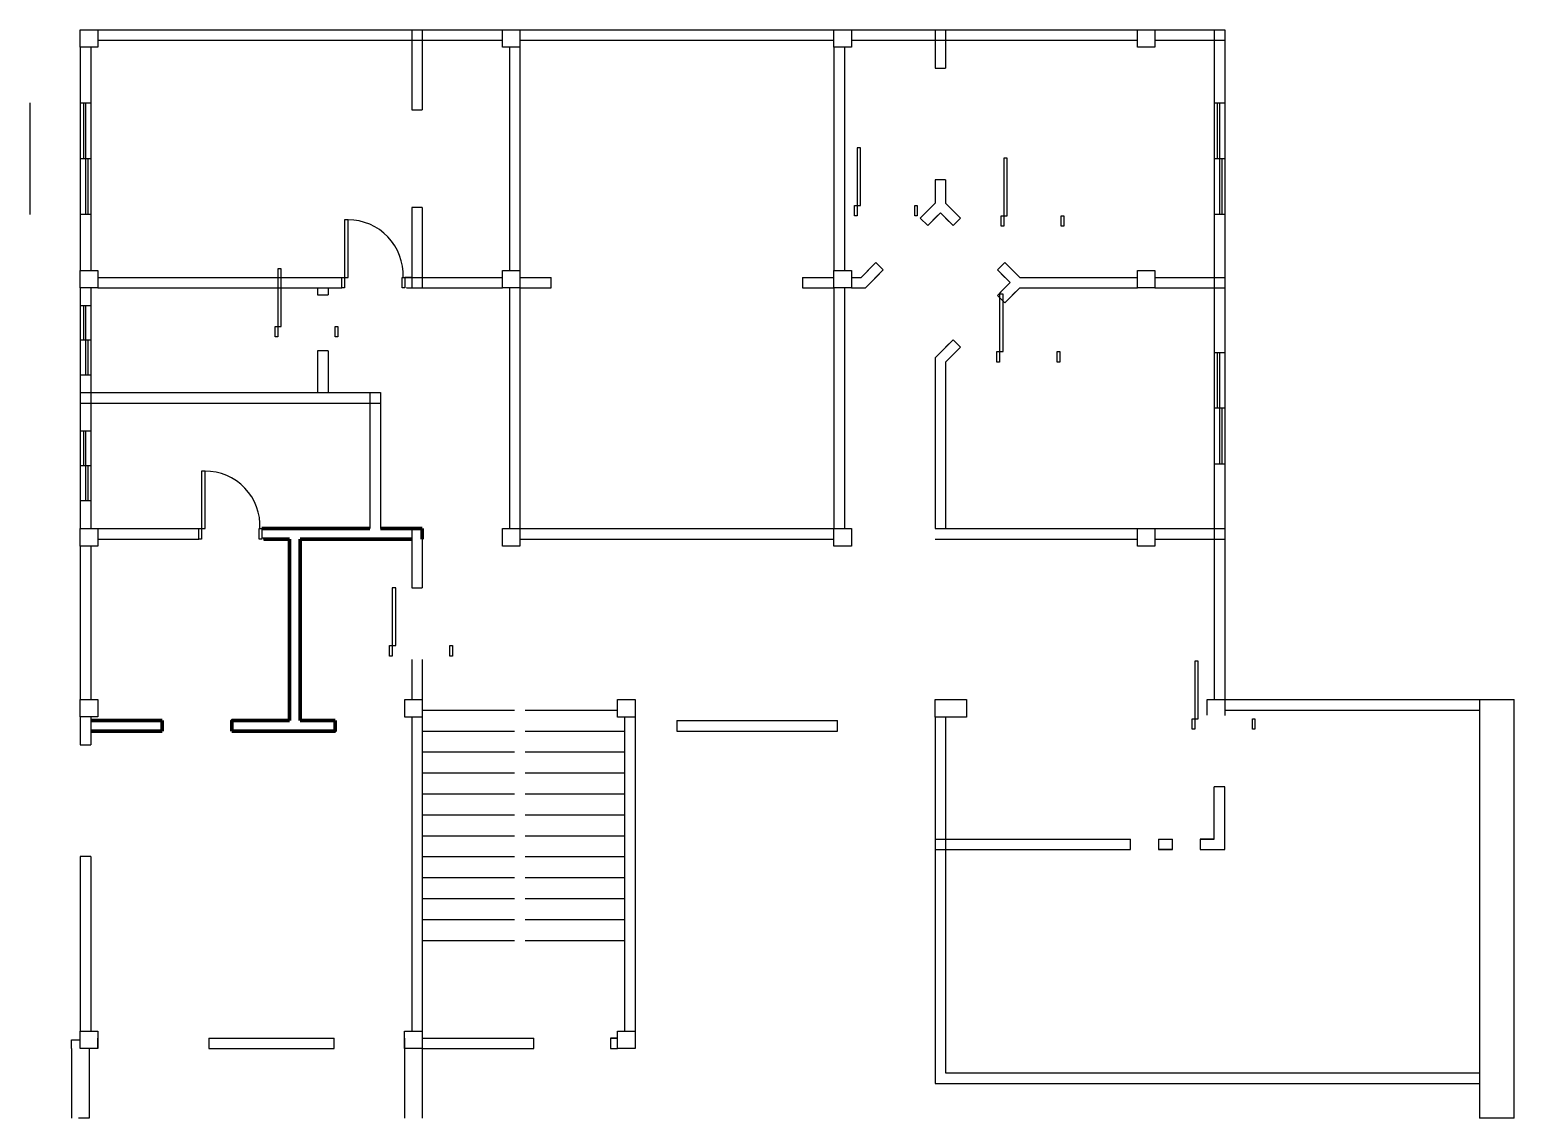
# Model space of a CAD drawing. Header units: inches. Extents: x 994 to 6777, y -637 to 5407.
# Drawn here: x 6755.28 to 6776.56, y -636.89 to -621.29 of the extents above; entities that cross this region are included whole.
import ezdxf

# ---------------------------------------------------------------- set-up
doc = ezdxf.new("R2010")
doc.units = ezdxf.units.IN
doc.header["$MEASUREMENT"] = 0
doc.set_wipeout_variables(frame=1)

# ---------------------------------------------------------------- blocks, each defined once
blk = doc.blocks.new('*U670')
blk.add_wipeout([(0, 0.2), (0.861, 0.195), (0.934, -0.049), (0, -0.048)])
for points in [[(0.038, 0.15), (0.088, 0.15), (0.088, 0.975), (0.038, 0.975)], [(0, 0.15), (0.038, 0.15), (0.038, 0), (0, 0)], [(0.863, 0.15), (0.9, 0.15), (0.9, 0), (0.863, 0)]]:
    blk.add_lwpolyline(points, close=True)

msp = doc.modelspace()

# ---------------------------------------------------------------- linework, layer by layer
for p, q in [((6756.25617, -621.28968), (6762.05617, -621.28968)), ((6756.25617, -621.43968), (6762.05617, -621.43968)), ((6760.75617, -621.28968), (6760.75617, -622.43968)), ((6760.90617, -621.28968), (6760.90617, -622.43968)), ((6762.30617, -621.28968), (6766.80617, -621.28968)), ((6762.30617, -621.43968), (6766.80617, -621.43968)), ((6767.05617, -621.28968), (6771.15617, -621.28968)), ((6767.05617, -621.43968), (6771.15617, -621.43968)), ((6768.25617, -621.28968), (6768.25617, -621.83968)), ((6768.40617, -621.28968), (6768.40617, -621.83968)), ((6768.40617, -621.43968), (6768.40617, -621.83968)), ((6771.40617, -621.28968), (6772.40617, -621.28968)), ((6771.40617, -621.43968), (6772.40617, -621.43968)), ((6772.25617, -621.28968), (6772.25617, -622.33968)), ((6772.40617, -621.28968), (6772.40617, -621.28968)), ((6772.40617, -621.28968), (6772.40617, -621.28968)), ((6772.40617, -621.28968), (6772.40617, -622.33968)), ((6772.40617, -621.43968), (6772.40617, -621.43968)), ((6772.40617, -621.43968), (6772.40617, -621.43968)), ((6756.00617, -621.53968), (6756.00617, -622.33968)), ((6756.15617, -621.53968), (6756.15617, -622.33968)), ((6762.15617, -621.53968), (6762.15617, -624.73968)), ((6762.30617, -621.53968), (6762.30617, -624.73968)), ((6766.80617, -621.53968), (6766.80617, -624.73968)), ((6766.95617, -621.53968), (6766.95617, -624.73968)), ((6755.28089, -622.33968), (6755.28089, -623.93968)), ((6756.00617, -622.33968), (6756.00617, -623.93968)), ((6756.05006, -622.33968), (6756.05006, -623.13968)), ((6756.08117, -622.33968), (6756.08117, -623.93968)), ((6756.15617, -622.33968), (6756.15617, -623.93968)), ((6772.25617, -622.33968), (6772.25617, -623.93968)), ((6772.30006, -622.33968), (6772.30006, -623.13968)), ((6772.33117, -622.33968), (6772.33117, -623.93968)), ((6772.40617, -622.33968), (6772.40617, -623.93968)), ((6756.15617, -623.13968), (6756.00617, -623.13968)), ((6756.11867, -623.93968), (6756.11867, -623.13968)), ((6772.40617, -623.13968), (6772.25617, -623.13968)), ((6772.36867, -623.93968), (6772.36867, -623.13968)), ((6768.25617, -623.43968), (6768.25617, -623.77755)), ((6768.40617, -623.43968), (6768.40617, -623.77755)), ((6768.0433, -623.99042), (6768.25617, -623.77755)), ((6768.0433, -623.99042), (6768.25617, -623.77755)), ((6768.61904, -623.99042), (6768.40617, -623.77755)), ((6768.5126, -623.88398), (6768.40617, -623.77755)), ((6756.00617, -623.93968), (6756.00617, -624.73968)), ((6756.15617, -623.93968), (6756.15617, -624.73968)), ((6760.75617, -623.83968), (6760.75617, -624.98968)), ((6760.90617, -623.83968), (6760.90617, -624.98968)), ((6768.14937, -624.09648), (6768.0433, -623.99042)), ((6768.14937, -624.09648), (6768.33117, -623.91468)), ((6768.14937, -624.09648), (6768.29713, -623.94872)), ((6768.14937, -624.09648), (6768.25617, -623.98968)), ((6768.51297, -624.09648), (6768.33117, -623.91468)), ((6768.51297, -624.09648), (6768.40617, -623.98968)), ((6768.61904, -623.99042), (6768.51297, -624.09648)), ((6772.25617, -623.93968), (6772.25617, -625.91468)), ((6772.40617, -623.93968), (6772.40617, -625.91468)), ((6767.19404, -624.83968), (6767.40691, -624.62681)), ((6767.28388, -624.74984), (6767.40691, -624.62681)), ((6767.51297, -624.73288), (6767.40691, -624.62681)), ((6769.25543, -624.62681), (6769.14937, -624.73288)), ((6769.4683, -624.83968), (6769.25543, -624.62681)), ((6756.25617, -624.83968), (6759.75617, -624.83968)), ((6760.65617, -624.83968), (6762.05617, -624.83968)), ((6760.75617, -624.83968), (6760.65617, -624.83968)), ((6762.30617, -624.83968), (6762.75617, -624.83968)), ((6766.35617, -624.83968), (6766.80617, -624.83968)), ((6767.05617, -624.83968), (6767.19404, -624.83968)), ((6767.25617, -624.98968), (6767.51297, -624.73288)), ((6767.3001, -624.94575), (6767.51297, -624.73288)), ((6767.40617, -624.83968), (6767.51297, -624.73288)), ((6769.33117, -624.91468), (6769.14778, -624.73129)), ((6769.25617, -624.83968), (6769.14937, -624.73288)), ((6769.4683, -624.83968), (6769.36027, -624.73165)), ((6769.4683, -624.83968), (6771.15617, -624.83968)), ((6771.40617, -624.83968), (6772.40617, -624.83968)), ((6756.00617, -624.98968), (6756.00617, -625.23968)), ((6756.15617, -624.98968), (6756.15617, -625.23968)), ((6756.25617, -624.98968), (6759.75617, -624.98968)), ((6759.40617, -624.98968), (6759.40617, -625.08968)), ((6759.55617, -624.98968), (6759.55617, -625.08968)), ((6759.55617, -624.98968), (6759.55617, -625.08968)), ((6760.65617, -624.98968), (6762.05617, -624.98968)), ((6762.15617, -624.98968), (6762.15617, -628.43968)), ((6762.30617, -624.98968), (6762.75617, -624.98968)), ((6762.30617, -624.98968), (6762.30617, -628.43968)), ((6766.35617, -624.98968), (6766.80617, -624.98968)), ((6766.80617, -624.98968), (6766.80617, -628.43968)), ((6766.95617, -624.98968), (6766.95617, -628.43968)), ((6767.05617, -624.98968), (6767.25617, -624.98968)), ((6769.25617, -624.98968), (6769.14937, -625.09648)), ((6769.33117, -624.91468), (6769.18476, -625.06109)), ((6769.4683, -624.98968), (6769.25543, -625.20255)), ((6769.4683, -624.98968), (6769.36187, -625.09612)), ((6769.4683, -624.98968), (6771.15617, -624.98968)), ((6771.40617, -624.98968), (6772.40617, -624.98968)), ((6756.00617, -625.23968), (6756.00617, -626.23968)), ((6756.05006, -625.23968), (6756.05006, -625.73968)), ((6756.08117, -625.23968), (6756.08117, -626.23968)), ((6756.15617, -625.23968), (6756.15617, -626.23968)), ((6769.25543, -625.20255), (6769.14937, -625.09648)), ((6756.15617, -625.73968), (6756.00617, -625.73968)), ((6756.11867, -626.23968), (6756.11867, -625.73968)), ((6759.40617, -625.88968), (6759.40617, -626.48968)), ((6759.55617, -625.88968), (6759.55617, -626.48968)), ((6768.51297, -625.73288), (6768.25617, -625.98968)), ((6768.51297, -625.73288), (6768.40617, -625.83968)), ((6768.61904, -625.83895), (6768.40617, -626.05181)), ((6768.61904, -625.83895), (6768.51297, -625.73288)), ((6772.25617, -625.91468), (6772.25617, -627.51468)), ((6772.30006, -625.91468), (6772.30006, -626.71468)), ((6772.33117, -625.91468), (6772.33117, -627.51468)), ((6772.40617, -625.91468), (6772.40617, -627.51468)), ((6768.25617, -625.98968), (6768.25617, -626.05181)), ((6768.25617, -626.05181), (6768.25617, -628.43968)), ((6768.40617, -626.05181), (6768.40617, -628.43968)), ((6756.00617, -626.23968), (6756.00617, -627.03968)), ((6756.15617, -626.23968), (6756.15617, -627.03968)), ((6756.00617, -626.48968), (6760.30617, -626.48968)), ((6760.15617, -626.48968), (6760.15617, -628.43968)), ((6760.30617, -626.48968), (6760.30617, -628.43968)), ((6756.00617, -626.63968), (6760.30617, -626.63968)), ((6772.40617, -626.71468), (6772.25617, -626.71468)), ((6772.36867, -627.51468), (6772.36867, -626.71468)), ((6756.00617, -627.03968), (6756.00617, -628.03968)), ((6756.05006, -627.03968), (6756.05006, -627.53968)), ((6756.08117, -627.03968), (6756.08117, -628.03968)), ((6756.15617, -627.03968), (6756.15617, -628.03968)), ((6756.15617, -627.53968), (6756.00617, -627.53968)), ((6756.11867, -628.03968), (6756.11867, -627.53968)), ((6772.25617, -627.51468), (6772.25617, -630.88968)), ((6772.40617, -627.51468), (6772.40617, -630.88968)), ((6756.00617, -628.03968), (6756.00617, -628.43968)), ((6756.15617, -628.03968), (6756.15617, -628.43968)), ((6756.25617, -628.43968), (6757.70617, -628.43968)), ((6760.75617, -628.43968), (6760.75617, -629.28968)), ((6760.90617, -628.43968), (6760.90617, -629.28968)), ((6762.30617, -628.43968), (6766.80617, -628.43968)), ((6768.25617, -628.43968), (6771.15617, -628.43968)), ((6771.40617, -628.43968), (6772.40617, -628.43968)), ((6756.25617, -628.58968), (6757.70617, -628.58968)), ((6759.00617, -628.58968), (6758.60617, -628.58968)), ((6762.30617, -628.58968), (6766.80617, -628.58968)), ((6768.25617, -628.58968), (6771.15617, -628.58968)), ((6771.40617, -628.58968), (6772.40617, -628.58968)), ((6756.00617, -628.68968), (6756.00617, -630.88853)), ((6756.15617, -628.68968), (6756.15617, -630.88853)), ((6760.75617, -630.18968), (6760.75617, -630.88968)), ((6760.90617, -630.18968), (6760.90617, -630.88968)), ((6772.40617, -630.88968), (6776.05617, -630.88968)), ((6776.05617, -630.88968), (6776.05617, -636.88968)), ((6776.05617, -630.88968), (6776.55617, -630.88968)), ((6776.55617, -636.88968), (6776.55617, -630.88968)), ((6756.00617, -631.13853), (6756.00617, -631.53968)), ((6756.15617, -631.13853), (6756.15617, -631.53968)), ((6760.75617, -631.13968), (6760.75617, -635.63968)), ((6760.90617, -631.03968), (6762.23031, -631.03968)), ((6760.90617, -631.13968), (6760.90617, -635.63968)), ((6762.38031, -631.03968), (6763.70617, -631.03968)), ((6763.80617, -631.13968), (6763.80617, -635.63968)), ((6763.95617, -631.13968), (6763.95617, -635.63968)), ((6764.55617, -631.18968), (6766.85617, -631.18968)), ((6768.25617, -631.13968), (6768.25617, -636.38968)), ((6768.40617, -631.13968), (6768.40617, -636.23968)), ((6772.25617, -631.23968), (6772.25617, -631.13968)), ((6772.40617, -631.03968), (6776.05617, -631.03968)), ((6772.40617, -631.23968), (6772.40617, -631.13968)), ((6772.40617, -631.13968), (6772.40617, -631.23968)), ((6756.15617, -631.33968), (6756.15617, -631.53968)), ((6760.90617, -631.33968), (6762.23031, -631.33968)), ((6762.38031, -631.33968), (6763.80617, -631.33968)), ((6764.55617, -631.33968), (6766.85617, -631.33968)), ((6760.90617, -631.63968), (6762.23031, -631.63968)), ((6762.38031, -631.63968), (6763.80617, -631.63968)), ((6760.90617, -631.93968), (6762.23031, -631.93968)), ((6762.38031, -631.93968), (6763.80617, -631.93968)), ((6760.90617, -632.23968), (6762.23031, -632.23968)), ((6762.38031, -632.23968), (6763.80617, -632.23968)), ((6772.25617, -632.88968), (6772.25617, -632.13968)), ((6772.40617, -633.03968), (6772.40617, -632.13968)), ((6760.90617, -632.53968), (6762.23031, -632.53968)), ((6762.38031, -632.53968), (6763.80617, -632.53968)), ((6760.90617, -632.83968), (6762.23031, -632.83968)), ((6762.38031, -632.83968), (6763.80617, -632.83968)), ((6768.25617, -632.88968), (6771.05617, -632.88968)), ((6771.45617, -632.88968), (6771.65617, -632.88968)), ((6772.05617, -632.88968), (6772.25617, -632.88968)), ((6772.25617, -632.88968), (6772.05617, -632.88968)), ((6756.00617, -633.13968), (6756.00617, -635.63968)), ((6756.15617, -633.13968), (6756.15617, -635.63968)), ((6760.90617, -633.13968), (6762.23031, -633.13968)), ((6762.38031, -633.13968), (6763.80617, -633.13968)), ((6768.25617, -633.03968), (6771.05617, -633.03968)), ((6771.45617, -633.03968), (6771.65617, -633.03968)), ((6771.65617, -633.03968), (6771.45617, -633.03968)), ((6772.05617, -633.03968), (6772.40617, -633.03968)), ((6760.90617, -633.43968), (6762.23031, -633.43968)), ((6762.38031, -633.43968), (6763.80617, -633.43968)), ((6760.90617, -633.73968), (6762.23031, -633.73968)), ((6762.38031, -633.73968), (6763.80617, -633.73968)), ((6760.90617, -634.03968), (6762.23031, -634.03968)), ((6762.38031, -634.03968), (6763.80617, -634.03968)), ((6760.90617, -634.33968), (6762.23031, -634.33968)), ((6762.38031, -634.33968), (6763.80617, -634.33968)), ((6755.88117, -635.76468), (6756.00617, -635.76468)), ((6755.88117, -635.88968), (6755.88117, -635.76468)), ((6755.88117, -635.88968), (6755.88117, -636.88968)), ((6756.1706, -635.88968), (6756.07751, -635.88968)), ((6756.13117, -635.88968), (6756.13117, -636.88968)), ((6757.84617, -635.73968), (6759.64445, -635.73968)), ((6757.84617, -635.88968), (6759.64445, -635.88968)), ((6760.65445, -635.88968), (6760.65445, -636.88968)), ((6760.90445, -635.73968), (6762.50617, -635.73968)), ((6760.90445, -635.88968), (6762.50617, -635.88968)), ((6760.90445, -635.88968), (6760.90445, -636.88968)), ((6763.60617, -635.73968), (6763.70617, -635.73968)), ((6763.70617, -635.73968), (6763.60617, -635.73968)), ((6763.60617, -635.88968), (6763.70617, -635.88968)), ((6768.40617, -636.23968), (6776.05617, -636.23968)), ((6768.25617, -636.38968), (6776.05617, -636.38968)), ((6756.13117, -636.88968), (6755.98117, -636.88968)), ((6776.55617, -636.88968), (6776.05617, -636.88968))]:
    msp.add_line(p, q)
at = {"lineweight": 100}
for p, q in [((6758.60617, -628.43968), (6760.15617, -628.43968)), ((6760.30617, -628.43968), (6760.90617, -628.43968)), ((6758.60617, -628.58968), (6759.00617, -628.58968)), ((6759.00617, -628.58968), (6759.00617, -631.18968)), ((6759.15617, -628.58968), (6760.75617, -628.58968)), ((6759.15617, -628.58968), (6759.15617, -631.18968)), ((6757.17855, -631.18968), (6756.15617, -631.18968)), ((6759.00617, -631.18968), (6758.17855, -631.18968)), ((6757.17855, -631.33968), (6756.15617, -631.33968)), ((6759.15617, -631.33968), (6758.17855, -631.33968))]:
    msp.add_line(p, q, dxfattribs=at)
for points in [[(6768.25617, -621.83968), (6768.40617, -621.83968)], [(6756.00617, -622.33968), (6756.15617, -622.33968)], [(6760.75617, -622.43968), (6760.90617, -622.43968)], [(6772.25617, -622.33968), (6772.40617, -622.33968)], [(6768.40617, -623.43968), (6768.25617, -623.43968)], [(6756.15617, -623.93968), (6756.00617, -623.93968)], [(6760.90617, -623.83968), (6760.75617, -623.83968)], [(6772.40617, -623.93968), (6772.25617, -623.93968)], [(6759.75617, -624.98968), (6759.75617, -624.83968)], [(6760.65617, -624.83968), (6760.65617, -624.98968)], [(6762.75617, -624.98968), (6762.75617, -624.83968)], [(6766.35617, -624.83968), (6766.35617, -624.98968)], [(6756.00617, -625.23968), (6756.15617, -625.23968)], [(6759.40617, -625.08968), (6759.55617, -625.08968)], [(6759.55617, -625.88968), (6759.40617, -625.88968)], [(6772.25617, -625.91468), (6772.40617, -625.91468)], [(6756.15617, -626.23968), (6756.00617, -626.23968)], [(6756.00617, -627.03968), (6756.15617, -627.03968)], [(6772.40617, -627.51468), (6772.25617, -627.51468)], [(6756.15617, -628.03968), (6756.00617, -628.03968)], [(6757.70617, -628.58968), (6757.70617, -628.43968)], [(6758.60617, -628.43968), (6758.60617, -628.58968)], [(6760.75617, -629.28968), (6760.90617, -629.28968)], [(6760.90617, -630.18968), (6760.75617, -630.18968)], [(6764.55617, -631.18968), (6764.55617, -631.33968)], [(6766.85617, -631.33968), (6766.85617, -631.18968)], [(6768.25617, -631.18968), (6768.25617, -631.33968)], [(6772.25617, -631.23968), (6772.40617, -631.23968)], [(6756.00617, -631.53968), (6756.15617, -631.53968)], [(6772.40617, -632.13968), (6772.25617, -632.13968)], [(6771.05617, -633.03968), (6771.05617, -632.88968)], [(6771.45617, -632.88968), (6771.45617, -633.03968)], [(6771.65617, -633.03968), (6771.65617, -632.88968)], [(6772.05617, -632.88968), (6772.05617, -633.03968)], [(6756.15617, -633.13968), (6756.00617, -633.13968)], [(6756.25617, -635.88968), (6756.25617, -635.73968)], [(6757.84617, -635.73968), (6757.84617, -635.88968)], [(6759.64445, -635.88968), (6759.64445, -635.73968)], [(6760.65445, -635.73968), (6760.65445, -635.88968)], [(6762.50617, -635.88968), (6762.50617, -635.73968)], [(6763.60617, -635.73968), (6763.60617, -635.88968)]]:
    msp.add_lwpolyline(points)
msp.add_lwpolyline([(6759.74714, -626.63968), (6759.74714, -626.63968)], close=True)
for points in [[(6760.90617, -628.58968), (6760.90617, -628.43968)], [(6757.17855, -631.33968), (6757.17855, -631.18968)], [(6758.17855, -631.26468), (6758.17855, -631.18968), (6758.17855, -631.33968)], [(6759.15617, -631.18968), (6759.65725, -631.18968)], [(6759.15617, -631.33968), (6759.65617, -631.33968), (6759.65617, -631.18968)]]:
    msp.add_lwpolyline(points, dxfattribs=at)
at = {"layer": 'Defpoints', "color": 7}
for points in [[(6756.00617, -621.28968), (6756.25617, -621.28968), (6756.25617, -621.53968), (6756.00617, -621.53968)], [(6762.05617, -621.28968), (6762.30617, -621.28968), (6762.30617, -621.53968), (6762.05617, -621.53968)], [(6766.80617, -621.28968), (6767.05617, -621.28968), (6767.05617, -621.53968), (6766.80617, -621.53968)], [(6771.15617, -621.28968), (6771.40617, -621.28968), (6771.40617, -621.53968), (6771.15617, -621.53968)], [(6756.00617, -624.73968), (6756.25617, -624.73968), (6756.25617, -624.98968), (6756.00617, -624.98968)], [(6762.05617, -624.73968), (6762.30617, -624.73968), (6762.30617, -624.98968), (6762.05617, -624.98968)], [(6766.80617, -624.73968), (6767.05617, -624.73968), (6767.05617, -624.98968), (6766.80617, -624.98968)], [(6771.15617, -624.73968), (6771.40617, -624.73968), (6771.40617, -624.98968), (6771.15617, -624.98968)], [(6756.00617, -628.43968), (6756.25617, -628.43968), (6756.25617, -628.68968), (6756.00617, -628.68968)], [(6762.05617, -628.43968), (6762.30617, -628.43968), (6762.30617, -628.68968), (6762.05617, -628.68968)], [(6766.80617, -628.43968), (6767.05617, -628.43968), (6767.05617, -628.68968), (6766.80617, -628.68968)], [(6771.15617, -628.43968), (6771.40617, -628.43968), (6771.40617, -628.68968), (6771.15617, -628.68968)], [(6756.00617, -630.88853), (6756.25617, -630.88853), (6756.25617, -631.13853), (6756.00617, -631.13853)], [(6760.65617, -630.88968), (6760.90617, -630.88968), (6760.90617, -631.13968), (6760.65617, -631.13968)], [(6763.70617, -630.88968), (6763.95617, -630.88968), (6763.95617, -631.13968), (6763.70617, -631.13968)], [(6768.25617, -630.88968), (6768.70617, -630.88968), (6768.70617, -631.13968), (6768.25617, -631.13968)], [(6772.15617, -630.88968), (6772.40617, -630.88968), (6772.40617, -631.13968), (6772.15617, -631.13968)], [(6756.00617, -635.63968), (6756.25617, -635.63968), (6756.25617, -635.88968), (6756.00617, -635.88968)], [(6760.65445, -635.63968), (6760.90445, -635.63968), (6760.90445, -635.88968), (6760.65445, -635.88968)], [(6763.70617, -635.63968), (6763.95617, -635.63968), (6763.95617, -635.88968), (6763.70617, -635.88968)]]:
    msp.add_lwpolyline(points, close=True, dxfattribs=at)

# ---------------------------------------------------------------- block references
msp.add_blockref('*U670', (6769.20173, -624.10593))

# ---------------------------------------------------------------- next in the draw order: block references
for p in [(6767.10085, -623.95841), (6759.75617, -624.98968), (6769.14175, -626.05322), (6757.70617, -628.58968), (6760.43912, -630.26502), (6771.93912, -631.31502)]:
    msp.add_blockref('*U670', p)

# ---------------------------------------------------------------- next in the draw order: linework, layer by layer
for centre in [(6759.84367, -624.80285), (6757.79367, -628.40285)]:
    msp.add_arc(centre, 0.78817, 357.321543, 90)

# ---------------------------------------------------------------- next in the draw order: block references
msp.add_blockref('*U670', (6758.79716, -625.69091))

doc.saveas('drawing.dxf')
